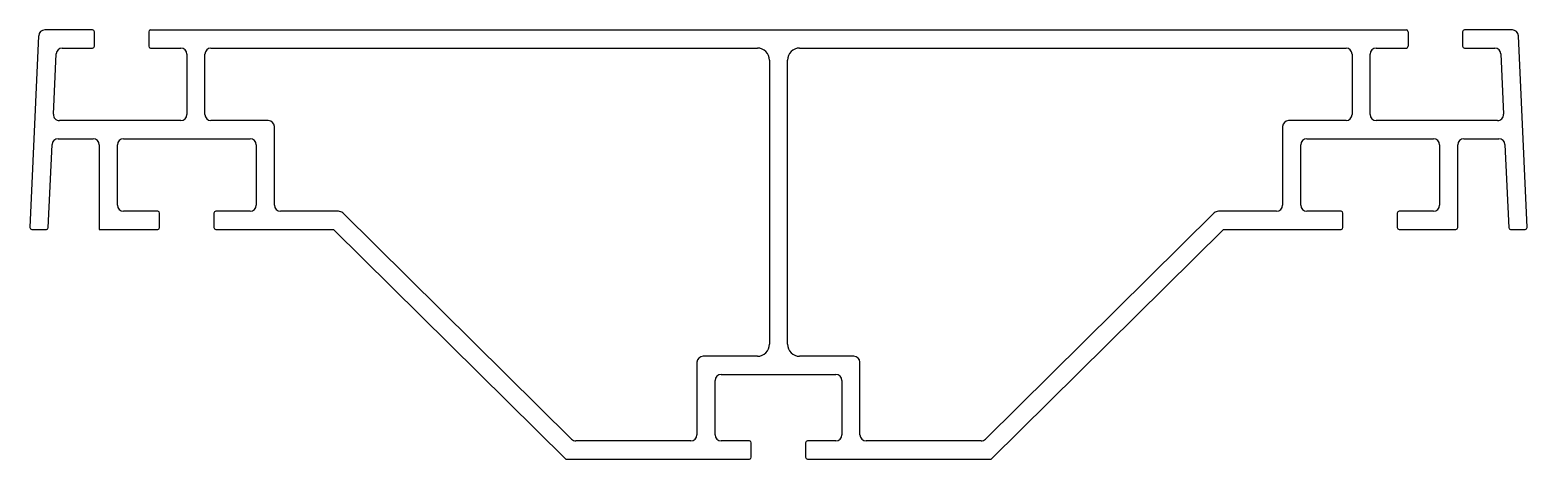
# Model space of a CAD drawing. Extents: x 2004 to 2252, y 2082 to 2153.
import ezdxf

# ---------------------------------------------------------------- set-up
doc = ezdxf.new("R2010")
doc.units = 0
doc.layers.get('0').update_dxf_attribs({"linetype": 'CONTINUOUS'})

msp = doc.modelspace()

# ---------------------------------------------------------------- linework, layer by layer
for p, q in [((2005.38, 2152.49), (2003.94, 2120.76)), ((2014.32, 2153.45), (2006.38, 2153.45)), ((2014.62, 2150.75), (2014.62, 2153.15)), ((2023.62, 2153.15), (2023.62, 2150.75)), ((2023.92, 2153.45), (2231.92, 2153.45)), ((2232.22, 2153.15), (2232.22, 2150.75)), ((2241.22, 2153.15), (2241.22, 2150.75)), ((2249.47, 2153.45), (2241.52, 2153.45)), ((2251.91, 2120.76), (2250.47, 2152.49)), ((2009.28, 2150.45), (2014.32, 2150.45)), ((2023.92, 2150.45), (2028.92, 2150.45)), ((2033.92, 2150.45), (2124.42, 2150.45)), ((2131.42, 2150.45), (2221.92, 2150.45)), ((2226.92, 2150.45), (2231.92, 2150.45)), ((2241.52, 2150.45), (2246.57, 2150.45)), ((2007.82, 2139.49), (2008.28, 2149.49)), ((2029.92, 2149.45), (2029.92, 2139.45)), ((2032.92, 2139.45), (2032.92, 2149.45)), ((2126.42, 2148.45), (2126.42, 2101.45)), ((2129.42, 2101.45), (2129.42, 2148.45)), ((2222.92, 2149.45), (2222.92, 2139.45)), ((2225.92, 2139.45), (2225.92, 2149.45)), ((2247.56, 2149.49), (2248.02, 2139.49)), ((2028.92, 2138.45), (2008.82, 2138.45)), ((2043.42, 2138.45), (2033.92, 2138.45)), ((2221.92, 2138.45), (2212.42, 2138.45)), ((2247.02, 2138.45), (2226.92, 2138.45)), ((2008.6, 2135.45), (2014.42, 2135.45)), ((2019.42, 2135.45), (2040.42, 2135.45)), ((2044.42, 2124.45), (2044.42, 2137.45)), ((2211.42, 2137.45), (2211.42, 2124.45)), ((2215.42, 2135.45), (2236.42, 2135.45)), ((2241.42, 2135.45), (2247.25, 2135.45)), ((2006.97, 2120.73), (2007.6, 2134.49)), ((2015.42, 2134.45), (2015.42, 2120.45)), ((2018.42, 2124.45), (2018.42, 2134.45)), ((2041.42, 2134.45), (2041.42, 2124.45)), ((2214.42, 2124.45), (2214.42, 2134.45)), ((2237.42, 2134.45), (2237.42, 2124.45)), ((2240.42, 2120.75), (2240.42, 2134.45)), ((2248.25, 2134.49), (2248.87, 2120.73)), ((2025.12, 2123.45), (2019.42, 2123.45)), ((2025.42, 2120.75), (2025.42, 2123.15)), ((2034.42, 2123.15), (2034.42, 2120.75)), ((2040.42, 2123.45), (2034.72, 2123.45)), ((2055.04, 2123.45), (2045.42, 2123.45)), ((2093.66, 2085.73), (2055.74, 2123.16)), ((2200.1, 2123.16), (2162.18, 2085.73)), ((2210.42, 2123.45), (2200.8, 2123.45)), ((2221.12, 2123.45), (2215.42, 2123.45)), ((2221.42, 2120.75), (2221.42, 2123.15)), ((2230.42, 2123.15), (2230.42, 2120.75)), ((2236.42, 2123.45), (2230.72, 2123.45)), ((2004.24, 2120.45), (2006.67, 2120.45)), ((2015.42, 2120.45), (2025.12, 2120.45)), ((2034.72, 2120.45), (2054.22, 2120.45)), ((2054.22, 2120.45), (2092.72, 2082.45)), ((2163.12, 2082.45), (2201.62, 2120.45)), ((2201.62, 2120.45), (2221.12, 2120.45)), ((2230.72, 2120.45), (2240.12, 2120.45)), ((2249.17, 2120.45), (2251.61, 2120.45)), ((2114.42, 2098.45), (2114.42, 2086.45)), ((2124.42, 2099.45), (2115.42, 2099.45)), ((2140.42, 2099.45), (2131.42, 2099.45)), ((2141.42, 2086.45), (2141.42, 2098.45)), ((2117.42, 2086.45), (2117.42, 2095.45)), ((2118.42, 2096.45), (2137.42, 2096.45)), ((2138.42, 2095.45), (2138.42, 2086.45)), ((2113.42, 2085.45), (2094.36, 2085.45)), ((2123.12, 2085.45), (2118.42, 2085.45)), ((2137.42, 2085.45), (2132.72, 2085.45)), ((2161.48, 2085.45), (2142.42, 2085.45)), ((2123.42, 2082.75), (2123.42, 2085.15)), ((2132.42, 2085.15), (2132.42, 2082.75)), ((2092.72, 2082.45), (2123.12, 2082.45)), ((2132.72, 2082.45), (2163.12, 2082.45))]:
    msp.add_line(p, q)
for centre, radius, start, end in [((2006.38, 2152.45), 1, 90, 177.4), ((2014.32, 2153.15), 0.3, 0, 90), ((2023.92, 2153.15), 0.3, 90, 180), ((2231.92, 2153.15), 0.3, 0, 90), ((2241.52, 2153.15), 0.3, 90, 180), ((2249.47, 2152.45), 1, 2.6, 90), ((2009.28, 2149.45), 1, 90, 177.4), ((2014.32, 2150.75), 0.3, 270, 0), ((2023.92, 2150.75), 0.3, 180, 270), ((2028.92, 2149.45), 1, 0, 90), ((2033.92, 2149.45), 1, 90, 180), ((2124.42, 2148.45), 2, 0, 90), ((2131.42, 2148.45), 2, 90, 180), ((2221.92, 2149.45), 1, 0, 90), ((2226.92, 2149.45), 1, 90, 180), ((2231.92, 2150.75), 0.3, 270, 0), ((2241.52, 2150.75), 0.3, 180, 270), ((2246.57, 2149.45), 1, 2.6, 90), ((2008.82, 2139.45), 1, 177.4, 270), ((2028.92, 2139.45), 1, 270, 0), ((2033.92, 2139.45), 1, 180, 270), ((2043.42, 2137.45), 1, 0, 90), ((2212.42, 2137.45), 1, 90, 180), ((2221.92, 2139.45), 1, 270, 0), ((2226.92, 2139.45), 1, 180, 270), ((2247.02, 2139.45), 1, 270, 2.6), ((2008.6, 2134.45), 1, 90, 177.4), ((2014.42, 2134.45), 1, 0, 90), ((2019.42, 2134.45), 1, 90, 180), ((2040.42, 2134.45), 1, 0, 90), ((2215.42, 2134.45), 1, 90, 180), ((2236.42, 2134.45), 1, 0, 90), ((2241.42, 2134.45), 1, 90, 180), ((2247.25, 2134.45), 1, 2.6, 90), ((2019.42, 2124.45), 1, 180, 270), ((2025.12, 2123.15), 0.3, 0, 90), ((2034.72, 2123.15), 0.3, 90, 180), ((2040.42, 2124.45), 1, 270, 0), ((2045.42, 2124.45), 1, 180, 270), ((2055.04, 2122.45), 1, 45.3746, 90), ((2200.8, 2122.45), 1, 90, 134.6254), ((2210.42, 2124.45), 1, 270, 0), ((2215.42, 2124.45), 1, 180, 270), ((2221.12, 2123.15), 0.3, 0, 90), ((2230.72, 2123.15), 0.3, 90, 180), ((2236.42, 2124.45), 1, 270, 0), ((2004.24, 2120.75), 0.3, 177.4, 270), ((2006.67, 2120.75), 0.3, 270, 357.4), ((2025.12, 2120.75), 0.3, 270, 360), ((2034.72, 2120.75), 0.3, 180, 270), ((2221.12, 2120.75), 0.3, 270, 0), ((2230.72, 2120.75), 0.3, 180, 270), ((2240.12, 2120.75), 0.3, 270, 0), ((2249.17, 2120.75), 0.3, 182.6, 270), ((2251.61, 2120.75), 0.3, 270, 2.6), ((2124.42, 2101.45), 2, 270, 0), ((2131.42, 2101.45), 2, 180, 270), ((2115.42, 2098.45), 1, 90, 180), ((2140.42, 2098.45), 1, 0, 90), ((2118.42, 2095.45), 1, 90, 180), ((2137.42, 2095.45), 1, 0, 90), ((2094.36, 2086.45), 1, 225.3744, 270), ((2113.42, 2086.45), 1, 270, 0), ((2118.42, 2086.45), 1, 180, 270), ((2123.12, 2085.15), 0.3, 0, 90), ((2132.72, 2085.15), 0.3, 90, 180), ((2137.42, 2086.45), 1, 270, 0), ((2142.42, 2086.45), 1, 180, 270), ((2161.48, 2086.45), 1, 270, 314.6256), ((2123.12, 2082.75), 0.3, 270, 360), ((2132.72, 2082.75), 0.3, 180, 270)]:
    msp.add_arc(centre, radius, start, end)

doc.saveas('drawing.dxf')
